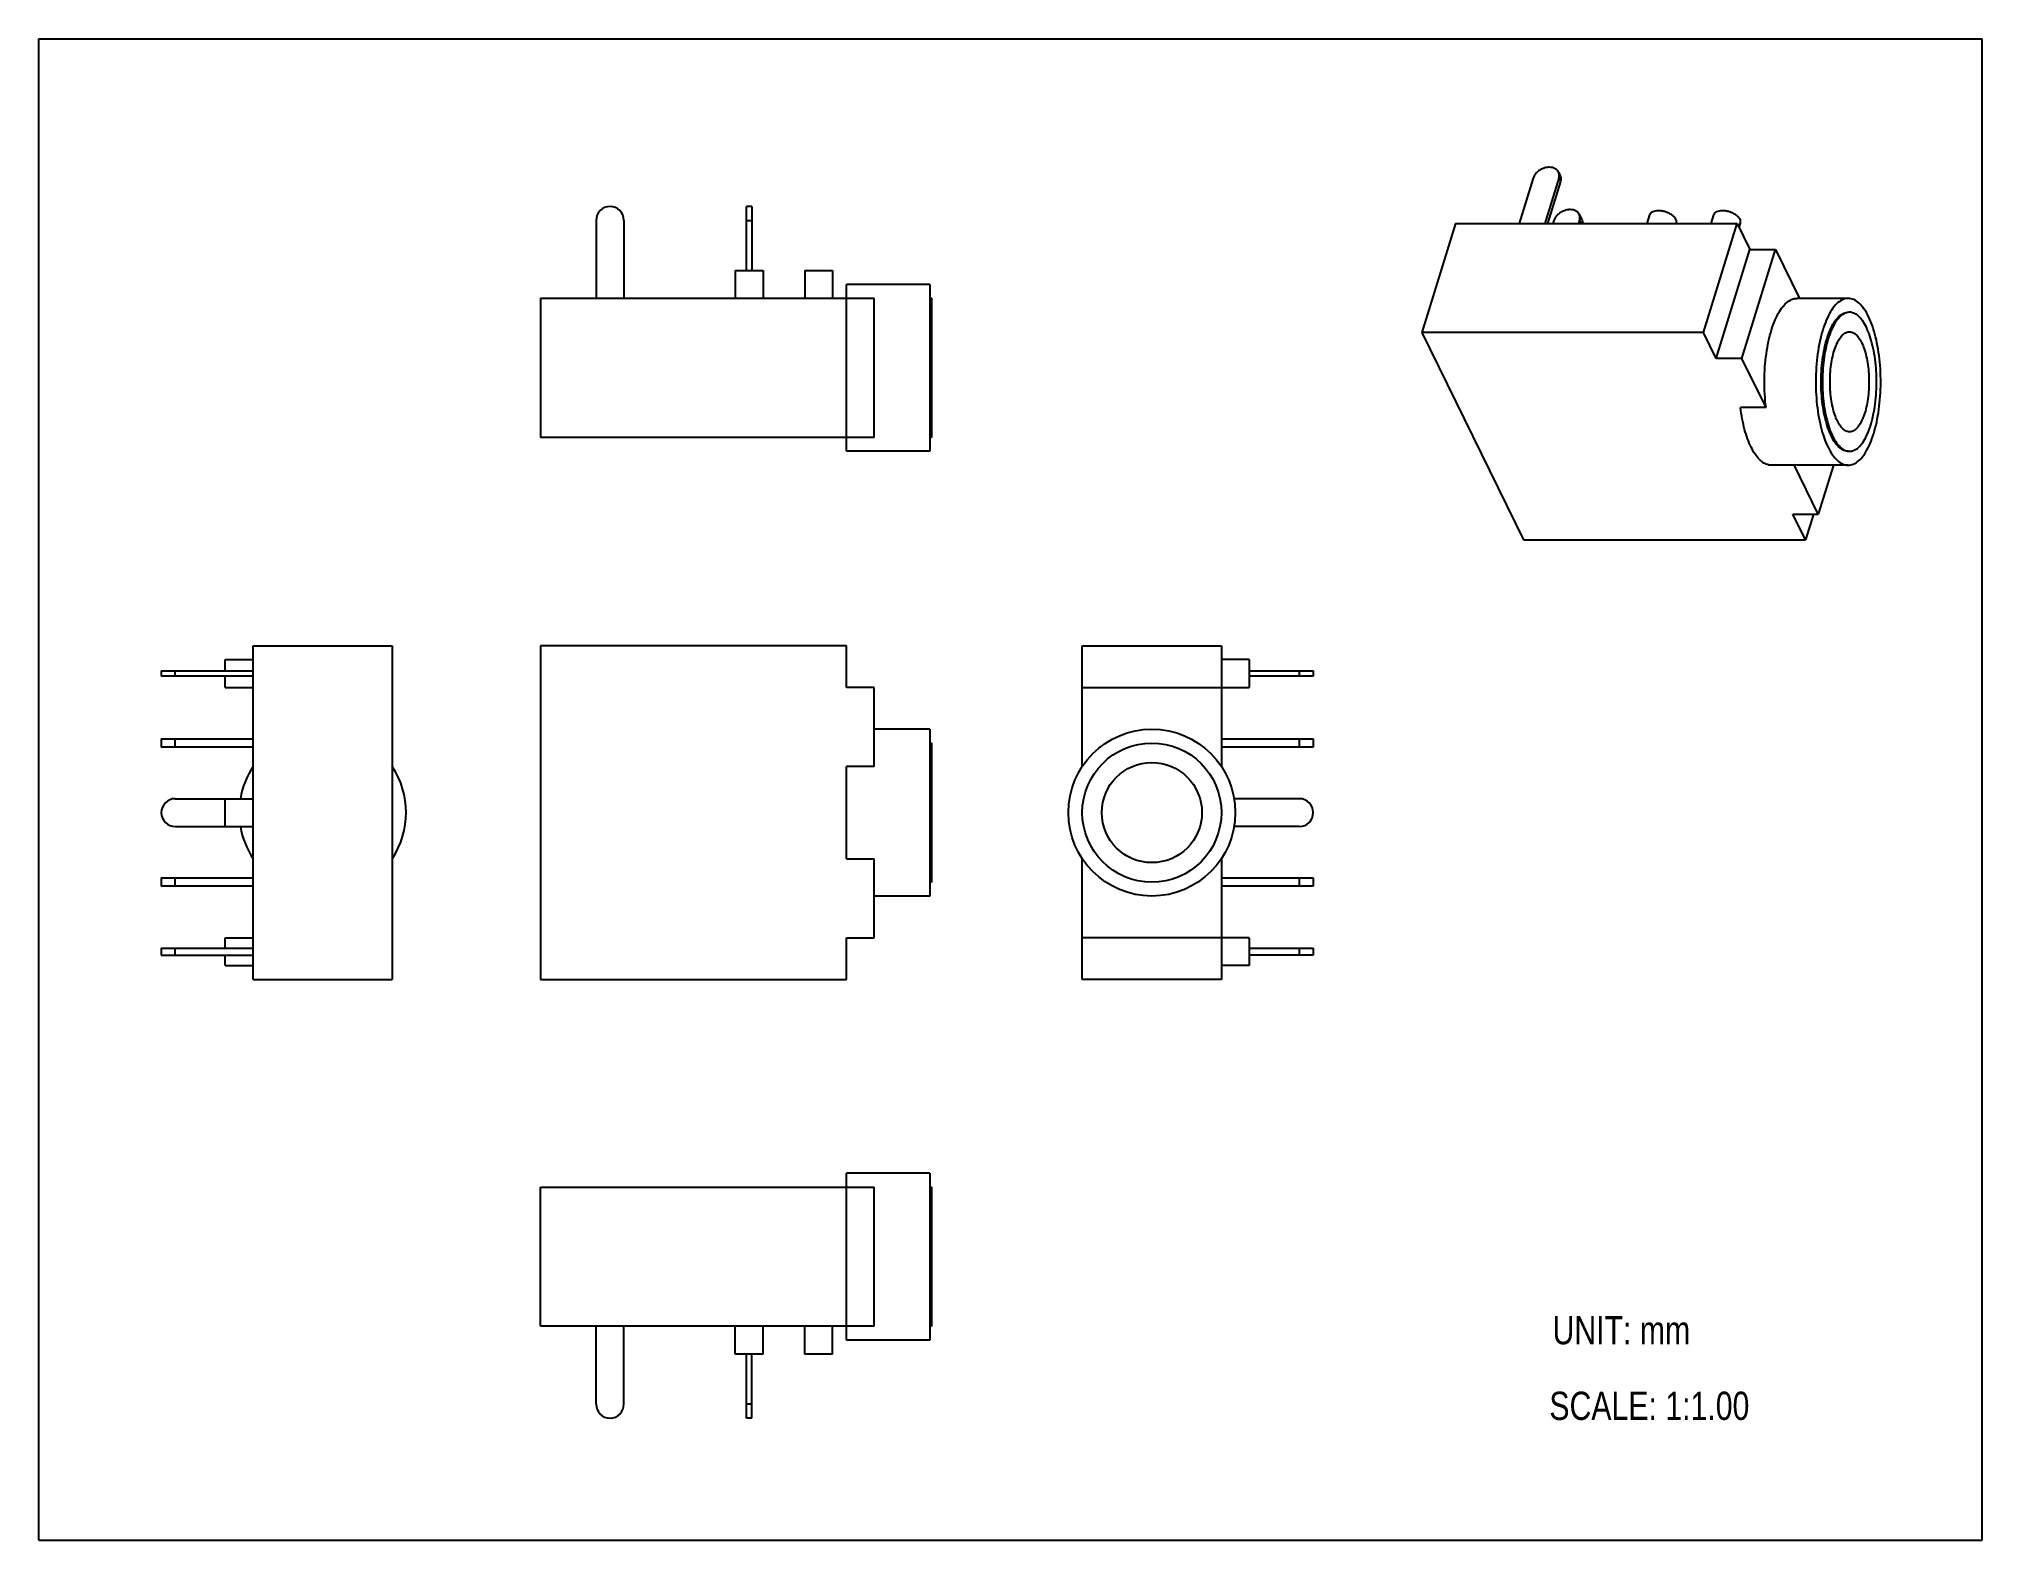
# Model space of a CAD drawing. Extents: x 0 to 69.8, y 0 to 54.
import ezdxf

# ---------------------------------------------------------------- set-up
doc = ezdxf.new("R2010")
doc.units = 0
doc.header["$LTSCALE"] = 3.84175
doc.layers.get('0').update_dxf_attribs({"linetype": 'CONTINUOUS'})
doc.layers.add('LAYER_DETAIL_ITEM', color=7, linetype='CONTINUOUS')
doc.styles.get("Standard").update_dxf_attribs({"font": 'txt', "width": 0.8})

msp = doc.modelspace()

# ---------------------------------------------------------------- linework, layer by layer
at = {"color": 7, "linetype": 'CONTINUOUS'}
for p, q in [((0, 0), (0, 53.975)), ((0, 53.975), (69.85, 53.975)), ((69.85, 0), (69.85, 53.975)), ((53.711, 48.968), (53.206, 47.334)), ((54.632, 48.968), (54.127, 47.334)), ((54.62, 49.188), (54.681, 49.063)), ((54.632, 48.968), (54.693, 48.843)), ((54.693, 48.843), (54.226, 47.334)), ((25.43, 45.648), (25.43, 47.948)), ((25.63, 47.948), (25.43, 47.948)), ((25.63, 47.948), (25.63, 45.648)), ((55.368, 47.665), (55.459, 47.478)), ((57.894, 47.643), (57.798, 47.334)), ((60.196, 47.643), (60.101, 47.334)), ((20.03, 47.448), (20.03, 44.648)), ((21.03, 47.448), (21.03, 44.648)), ((25.43, 47.448), (25.63, 47.448)), ((50.916, 47.334), (49.706, 43.417)), ((50.916, 47.334), (61.048, 47.334)), ((54.458, 47.445), (54.424, 47.334)), ((55.379, 47.445), (55.345, 47.334)), ((55.379, 47.445), (55.434, 47.334)), ((58.849, 47.348), (58.845, 47.334)), ((59.838, 43.417), (61.048, 47.334)), ((61.048, 47.334), (61.506, 46.401)), ((61.152, 47.348), (61.109, 47.209)), ((60.295, 42.485), (61.506, 46.401)), ((61.216, 42.485), (62.427, 46.401)), ((61.506, 46.401), (62.427, 46.401)), ((62.427, 46.401), (63.288, 44.646)), ((25.03, 45.648), (25.03, 44.648)), ((25.03, 45.648), (26.03, 45.648)), ((26.03, 45.648), (26.03, 44.648)), ((27.53, 45.648), (28.53, 45.648)), ((27.53, 45.648), (27.53, 44.648)), ((28.53, 45.648), (28.53, 44.648)), ((32.03, 45.148), (29.03, 45.148)), ((29.03, 39.148), (29.03, 45.148)), ((32.03, 45.148), (32.03, 39.148)), ((18.03, 44.648), (18.03, 39.648)), ((18.03, 44.648), (30.03, 44.648)), ((30.03, 39.648), (30.03, 44.648)), ((32.08, 44.648), (32.03, 44.648)), ((32.08, 44.648), (32.08, 39.648)), ((65.036, 44.646), (63.194, 44.646)), ((49.706, 43.417), (53.367, 35.958)), ((59.838, 43.417), (49.706, 43.417)), ((60.295, 42.485), (59.838, 43.417)), ((61.216, 42.485), (60.295, 42.485)), ((62.083, 40.718), (61.216, 42.485)), ((62.083, 40.718), (61.162, 40.718)), ((30.03, 39.648), (18.03, 39.648)), ((32.03, 39.148), (29.03, 39.148)), ((32.08, 39.648), (32.03, 39.648)), ((62.174, 38.657), (63.095, 38.657)), ((63.195, 38.646), (63.095, 38.657)), ((63.962, 36.89), (63.095, 38.657)), ((65.036, 38.646), (63.194, 38.646)), ((64.504, 38.646), (63.962, 36.89)), ((63.041, 36.89), (63.962, 36.89)), ((63.498, 35.958), (63.041, 36.89)), ((63.786, 36.89), (63.498, 35.958)), ((53.367, 35.958), (63.498, 35.958)), ((7.701, 20.157), (7.701, 32.157)), ((7.701, 32.157), (12.701, 32.157)), ((12.701, 32.157), (12.701, 20.157)), ((18.03, 32.157), (18.03, 20.157)), ((29.03, 32.157), (18.03, 32.157)), ((29.03, 30.657), (29.03, 32.157)), ((37.506, 27.816), (37.506, 32.157)), ((37.506, 32.157), (42.506, 32.157)), ((42.506, 32.157), (42.506, 27.816)), ((6.701, 31.257), (6.701, 31.657)), ((6.701, 31.657), (7.701, 31.657)), ((43.506, 31.657), (42.506, 31.657)), ((43.506, 31.657), (43.506, 30.657)), ((4.401, 31.257), (4.401, 31.057)), ((4.401, 31.257), (7.701, 31.257)), ((7.701, 31.057), (4.401, 31.057)), ((4.901, 31.057), (4.901, 31.257)), ((6.701, 30.657), (6.701, 31.057)), ((43.506, 31.257), (45.806, 31.257)), ((45.806, 31.057), (43.506, 31.057)), ((45.306, 31.257), (45.306, 31.057)), ((45.806, 31.257), (45.806, 31.057)), ((6.701, 30.657), (7.701, 30.657)), ((30.03, 30.657), (29.03, 30.657)), ((30.03, 27.816), (30.03, 30.657)), ((37.506, 30.657), (43.506, 30.657)), ((4.401, 28.807), (4.401, 28.507)), ((4.401, 28.807), (7.701, 28.807)), ((4.901, 28.507), (4.901, 28.807)), ((32.03, 29.157), (30.03, 29.157)), ((32.03, 29.157), (32.03, 23.157)), ((32.08, 28.657), (32.03, 28.657)), ((32.08, 28.657), (32.08, 23.657)), ((42.506, 28.807), (45.806, 28.807)), ((45.306, 28.807), (45.306, 28.507)), ((45.806, 28.807), (45.806, 28.507)), ((7.701, 28.507), (4.401, 28.507)), ((45.806, 28.507), (42.506, 28.507)), ((30.03, 27.816), (29.03, 27.816)), ((29.03, 24.499), (29.03, 27.816)), ((4.901, 26.657), (7.701, 26.657)), ((6.701, 25.657), (6.701, 26.657)), ((45.306, 26.657), (42.964, 26.657)), ((4.901, 25.657), (7.701, 25.657)), ((45.306, 25.657), (42.964, 25.657)), ((29.03, 24.499), (30.03, 24.499)), ((30.03, 21.657), (30.03, 24.499)), ((37.506, 20.157), (37.506, 24.499)), ((42.506, 24.499), (42.506, 20.157)), ((4.401, 23.807), (4.401, 23.507)), ((4.401, 23.807), (7.701, 23.807)), ((4.901, 23.507), (4.901, 23.807)), ((42.506, 23.807), (45.806, 23.807)), ((45.306, 23.807), (45.306, 23.507)), ((45.806, 23.807), (45.806, 23.507)), ((7.701, 23.507), (4.401, 23.507)), ((32.03, 23.157), (30.03, 23.157)), ((32.08, 23.657), (32.03, 23.657)), ((45.806, 23.507), (42.506, 23.507)), ((6.701, 21.657), (7.701, 21.657)), ((6.701, 21.282), (6.701, 21.657)), ((29.03, 21.657), (30.03, 21.657)), ((29.03, 20.157), (29.03, 21.657)), ((43.506, 21.657), (37.506, 21.657)), ((43.506, 21.657), (43.506, 20.657)), ((4.401, 21.282), (4.401, 21.032)), ((4.401, 21.282), (7.701, 21.282)), ((4.401, 21.032), (7.701, 21.032)), ((4.901, 21.032), (4.901, 21.282)), ((6.701, 20.657), (6.701, 21.032)), ((43.506, 21.282), (45.806, 21.282)), ((45.806, 21.032), (43.506, 21.032)), ((45.306, 21.282), (45.306, 21.032)), ((45.806, 21.282), (45.806, 21.032)), ((6.701, 20.657), (7.701, 20.657)), ((43.506, 20.657), (42.506, 20.657)), ((7.701, 20.157), (12.701, 20.157)), ((18.03, 20.157), (29.03, 20.157)), ((42.506, 20.157), (37.506, 20.157)), ((18.03, 7.688), (18.03, 12.688)), ((18.03, 12.688), (30.03, 12.688)), ((29.03, 7.188), (29.03, 13.188)), ((32.03, 13.188), (29.03, 13.188)), ((30.03, 7.688), (30.03, 12.688)), ((32.03, 13.188), (32.03, 7.188)), ((32.08, 12.688), (32.03, 12.688)), ((32.08, 12.688), (32.08, 7.688)), ((30.03, 7.688), (18.03, 7.688)), ((20.03, 4.888), (20.03, 7.688)), ((21.03, 4.888), (21.03, 7.688)), ((25.03, 6.688), (25.03, 7.688)), ((26.03, 6.688), (26.03, 7.688)), ((27.53, 6.688), (27.53, 7.688)), ((28.53, 6.688), (28.53, 7.688)), ((32.08, 7.688), (32.03, 7.688)), ((32.03, 7.188), (29.03, 7.188)), ((26.03, 6.688), (25.03, 6.688)), ((25.43, 4.388), (25.43, 6.688)), ((25.63, 4.388), (25.63, 6.688)), ((28.53, 6.688), (27.53, 6.688)), ((25.63, 4.888), (25.43, 4.888)), ((25.63, 4.388), (25.43, 4.388)), ((0, 0), (69.85, 0))]:
    msp.add_line(p, q, dxfattribs=at)
for radius in [3, 2.5, 1.8]:
    msp.add_circle((40.006, 26.157), radius, dxfattribs=at)
for centre, radius, start, end in [((20.53, 47.448), 0.5, 0, 180), ((10.201, 26.157), 3, 146.44269, 170.39304), ((10.201, 26.157), 3, 326.44269, 33.55731), ((4.901, 26.157), 0.5, 90, 270), ((45.306, 26.157), 0.5, 270, 90), ((10.201, 26.157), 3, 189.60696, 213.55731), ((20.53, 4.888), 0.5, 180, 360)]:
    msp.add_arc(centre, radius, start, end, dxfattribs=at)
for points, knots in [([(54.292, 49.359), (54.251, 49.359), (54.166, 49.35), (54.044, 49.31), (53.93, 49.248), (53.832, 49.168), (53.756, 49.074), (53.722, 49.003), (53.711, 48.968)], [0, 0, 0, 0, 0.167276, 0.340987, 0.51599, 0.686963, 0.849287, 1, 1, 1, 1]), ([(54.62, 49.188), (54.61, 49.208), (54.579, 49.255), (54.507, 49.313), (54.406, 49.351), (54.331, 49.359), (54.292, 49.359)], [0, 0, 0, 0, 0.174807, 0.427335, 0.701067, 1, 1, 1, 1]), ([(54.632, 48.968), (54.642, 49), (54.653, 49.067), (54.64, 49.142), (54.624, 49.18), (54.62, 49.188)], [0, 0, 0, 0, 0.457238, 0.883581, 1, 1, 1, 1]), ([(54.681, 49.063), (54.685, 49.056), (54.701, 49.018), (54.714, 48.943), (54.703, 48.876), (54.693, 48.843)], [0, 0, 0, 0, 0.11637, 0.54273, 1, 1, 1, 1]), ([(55.368, 47.665), (55.358, 47.685), (55.327, 47.732), (55.254, 47.79), (55.154, 47.828), (55.039, 47.841), (54.916, 47.827), (54.794, 47.789), (54.68, 47.727), (54.58, 47.647), (54.504, 47.552), (54.469, 47.48), (54.458, 47.445)], [0, 0, 0, 0, 0.060196, 0.146353, 0.239929, 0.341599, 0.450372, 0.564053, 0.679127, 0.792712, 0.900654, 1, 1, 1, 1]), ([(55.379, 47.445), (55.389, 47.477), (55.401, 47.544), (55.388, 47.619), (55.371, 47.657), (55.368, 47.665)], [0, 0, 0, 0, 0.457137, 0.884412, 1, 1, 1, 1]), ([(57.894, 47.643), (57.895, 47.646), (57.904, 47.673), (57.937, 47.722), (58.011, 47.77), (58.108, 47.8), (58.221, 47.81), (58.343, 47.799), (58.468, 47.769), (58.586, 47.72), (58.692, 47.657), (58.776, 47.583), (58.818, 47.525), (58.832, 47.495)], [0, 0, 0, 0, 0.00763, 0.077002, 0.154861, 0.24572, 0.348809, 0.461149, 0.5786, 0.695849, 0.808443, 0.91098, 1, 1, 1, 1]), ([(60.197, 47.643), (60.197, 47.646), (60.206, 47.673), (60.239, 47.722), (60.314, 47.77), (60.41, 47.8), (60.523, 47.81), (60.646, 47.799), (60.77, 47.769), (60.889, 47.72), (60.994, 47.657), (61.079, 47.583), (61.12, 47.525), (61.135, 47.495)], [0, 0, 0, 0, 0.00763, 0.077002, 0.154861, 0.24572, 0.348809, 0.461149, 0.5786, 0.695849, 0.808443, 0.91098, 1, 1, 1, 1]), ([(55.459, 47.478), (55.463, 47.471), (55.479, 47.433), (55.488, 47.384), (55.486, 47.342), (55.486, 47.333)], [0, 0, 0, 0, 0.166883, 0.820859, 1, 1, 1, 1]), ([(58.832, 47.495), (58.844, 47.47), (58.86, 47.421), (58.856, 47.369), (58.849, 47.348)], [0, 0, 0, 0, 0.555691, 1, 1, 1, 1]), ([(61.135, 47.495), (61.147, 47.47), (61.163, 47.421), (61.158, 47.369), (61.152, 47.348)], [0, 0, 0, 0, 0.555691, 1, 1, 1, 1]), ([(62.083, 40.718), (62.063, 40.877), (62.034, 41.201), (62.021, 41.689), (62.039, 42.175), (62.088, 42.647), (62.165, 43.092), (62.269, 43.499), (62.397, 43.858), (62.547, 44.158), (62.713, 44.394), (62.896, 44.56), (63.063, 44.636), (63.163, 44.645), (63.194, 44.645)], [0, 0, 0, 0, 0.110484, 0.223215, 0.33564, 0.445225, 0.549553, 0.646433, 0.734019, 0.810966, 0.876695, 0.931821, 0.978881, 1, 1, 1, 1]), ([(65.036, 44.646), (64.974, 44.646), (64.838, 44.616), (64.648, 44.49), (64.471, 44.287), (64.312, 44.016), (64.172, 43.683), (64.055, 43.296), (63.963, 42.866), (63.901, 42.403), (63.868, 41.92), (63.866, 41.429), (63.895, 40.944), (63.955, 40.478), (64.043, 40.042), (64.158, 39.648), (64.256, 39.406), (64.31, 39.296)], [0, 0, 0, 0, 0.031732, 0.069833, 0.115194, 0.16891, 0.230883, 0.300335, 0.376051, 0.456519, 0.540045, 0.624818, 0.70879, 0.78944, 0.866129, 0.936822, 1, 1, 1, 1]), ([(64.431, 39.687), (64.384, 39.784), (64.298, 39.998), (64.199, 40.346), (64.125, 40.733), (64.077, 41.148), (64.058, 41.578), (64.068, 42.012), (64.107, 42.433), (64.174, 42.83), (64.265, 43.191), (64.379, 43.506), (64.512, 43.767), (64.661, 43.966), (64.826, 44.1), (64.959, 44.143), (65.027, 44.146), (65.036, 44.146)], [0, 0, 0, 0, 0.066503, 0.141465, 0.223145, 0.309189, 0.398649, 0.488498, 0.576211, 0.659529, 0.736498, 0.805549, 0.865583, 0.916222, 0.958265, 0.99441, 1, 1, 1, 1]), ([(65.082, 44.146), (65.074, 44.146), (65.006, 44.144), (64.872, 44.101), (64.707, 43.966), (64.557, 43.765), (64.424, 43.503), (64.31, 43.187), (64.219, 42.826), (64.153, 42.43), (64.114, 42.011), (64.104, 41.58), (64.123, 41.151), (64.17, 40.737), (64.244, 40.349), (64.343, 39.999), (64.429, 39.785), (64.477, 39.687)], [0, 0, 0, 0, 0.005323, 0.04161, 0.083903, 0.134883, 0.195245, 0.264494, 0.341455, 0.424508, 0.511741, 0.601055, 0.690121, 0.776026, 0.857812, 0.93308, 1, 1, 1, 1]), ([(65.763, 43.996), (65.716, 44.091), (65.619, 44.262), (65.444, 44.471), (65.254, 44.608), (65.11, 44.645), (65.04, 44.646), (65.036, 44.646)], [0, 0, 0, 0, 0.31147, 0.575191, 0.796042, 0.988727, 1, 1, 1, 1]), ([(65.688, 43.604), (65.647, 43.687), (65.562, 43.836), (65.407, 44.016), (65.245, 44.123), (65.131, 44.145), (65.082, 44.146)], [0, 0, 0, 0, 0.327503, 0.601854, 0.829742, 1, 1, 1, 1]), ([(64.647, 40.236), (64.61, 40.31), (64.545, 40.474), (64.472, 40.742), (64.418, 41.04), (64.387, 41.359), (64.378, 41.687), (64.392, 42.015), (64.43, 42.33), (64.489, 42.622), (64.567, 42.881), (64.663, 43.099), (64.772, 43.27), (64.893, 43.39), (65.003, 43.44), (65.066, 43.446), (65.082, 43.445)], [0, 0, 0, 0, 0.07073, 0.150722, 0.237986, 0.329659, 0.424405, 0.519047, 0.610527, 0.696202, 0.773886, 0.841927, 0.899428, 0.946726, 0.986173, 1, 1, 1, 1]), ([(65.036, 38.646), (65.098, 38.646), (65.235, 38.675), (65.425, 38.802), (65.602, 39.005), (65.761, 39.276), (65.901, 39.609), (66.018, 39.995), (66.109, 40.425), (66.172, 40.888), (66.205, 41.371), (66.207, 41.863), (66.178, 42.348), (66.118, 42.814), (66.03, 43.249), (65.915, 43.643), (65.817, 43.885), (65.763, 43.996)], [0, 0, 0, 0, 0.031732, 0.069833, 0.115194, 0.16891, 0.230883, 0.300335, 0.376051, 0.456519, 0.540045, 0.624818, 0.70879, 0.78944, 0.866129, 0.936822, 1, 1, 1, 1]), ([(65.082, 39.146), (65.091, 39.146), (65.159, 39.148), (65.293, 39.191), (65.458, 39.326), (65.608, 39.527), (65.741, 39.788), (65.855, 40.104), (65.946, 40.465), (66.012, 40.861), (66.05, 41.281), (66.061, 41.712), (66.042, 42.14), (65.995, 42.554), (65.921, 42.942), (65.822, 43.292), (65.735, 43.507), (65.688, 43.604)], [0, 0, 0, 0, 0.005323, 0.04161, 0.083903, 0.134883, 0.195245, 0.264494, 0.341455, 0.424508, 0.511741, 0.601055, 0.690121, 0.776026, 0.857812, 0.93308, 1, 1, 1, 1]), ([(65.082, 43.445), (65.109, 43.445), (65.185, 43.434), (65.303, 43.365), (65.422, 43.232), (65.487, 43.119), (65.518, 43.056)], [0, 0, 0, 0, 0.131211, 0.366717, 0.652986, 1, 1, 1, 1]), ([(65.518, 43.056), (65.555, 42.982), (65.62, 42.817), (65.693, 42.549), (65.747, 42.251), (65.778, 41.933), (65.787, 41.605), (65.773, 41.277), (65.735, 40.961), (65.676, 40.669), (65.598, 40.41), (65.502, 40.192), (65.393, 40.021), (65.272, 39.901), (65.162, 39.851), (65.099, 39.846), (65.083, 39.846)], [0, 0, 0, 0, 0.07073, 0.150722, 0.237986, 0.329659, 0.424405, 0.519047, 0.610527, 0.696202, 0.773886, 0.841927, 0.899428, 0.946726, 0.986173, 1, 1, 1, 1]), ([(61.547, 39.296), (61.5, 39.392), (61.412, 39.602), (61.306, 39.943), (61.221, 40.319), (61.179, 40.582), (61.162, 40.718)], [0, 0, 0, 0, 0.218124, 0.459894, 0.721925, 1, 1, 1, 1]), ([(65.083, 39.846), (65.055, 39.846), (64.98, 39.857), (64.862, 39.926), (64.743, 40.06), (64.678, 40.172), (64.647, 40.236)], [0, 0, 0, 0, 0.131211, 0.366717, 0.652986, 1, 1, 1, 1]), ([(62.174, 38.657), (62.115, 38.67), (61.992, 38.722), (61.828, 38.861), (61.675, 39.056), (61.589, 39.211), (61.547, 39.296)], [0, 0, 0, 0, 0.197833, 0.425146, 0.691437, 1, 1, 1, 1]), ([(64.31, 39.296), (64.357, 39.201), (64.454, 39.03), (64.628, 38.82), (64.819, 38.684), (64.963, 38.647), (65.032, 38.646), (65.036, 38.646)], [0, 0, 0, 0, 0.31147, 0.575191, 0.796042, 0.988727, 1, 1, 1, 1]), ([(65.036, 39.146), (64.988, 39.146), (64.875, 39.168), (64.713, 39.274), (64.558, 39.454), (64.472, 39.604), (64.431, 39.687)], [0, 0, 0, 0, 0.168226, 0.395884, 0.670745, 1, 1, 1, 1]), ([(64.477, 39.687), (64.518, 39.604), (64.603, 39.455), (64.758, 39.275), (64.92, 39.168), (65.034, 39.146), (65.082, 39.146)], [0, 0, 0, 0, 0.327503, 0.601854, 0.829742, 1, 1, 1, 1])]:
    msp.add_open_spline(points, degree=3, knots=knots, dxfattribs=at)

# ---------------------------------------------------------------- texts
at = {"layer": 'LAYER_DETAIL_ITEM', "color": 2, "linetype": 'CONTINUOUS', "width": 0.8}
for s, p in [('UNIT: mm', (54.407, 7.041)), ('SCALE: 1:1.00', (54.294, 4.322))]:
    msp.add_text(s, height=1.016, dxfattribs=at).set_placement(p)

doc.saveas('drawing.dxf')
